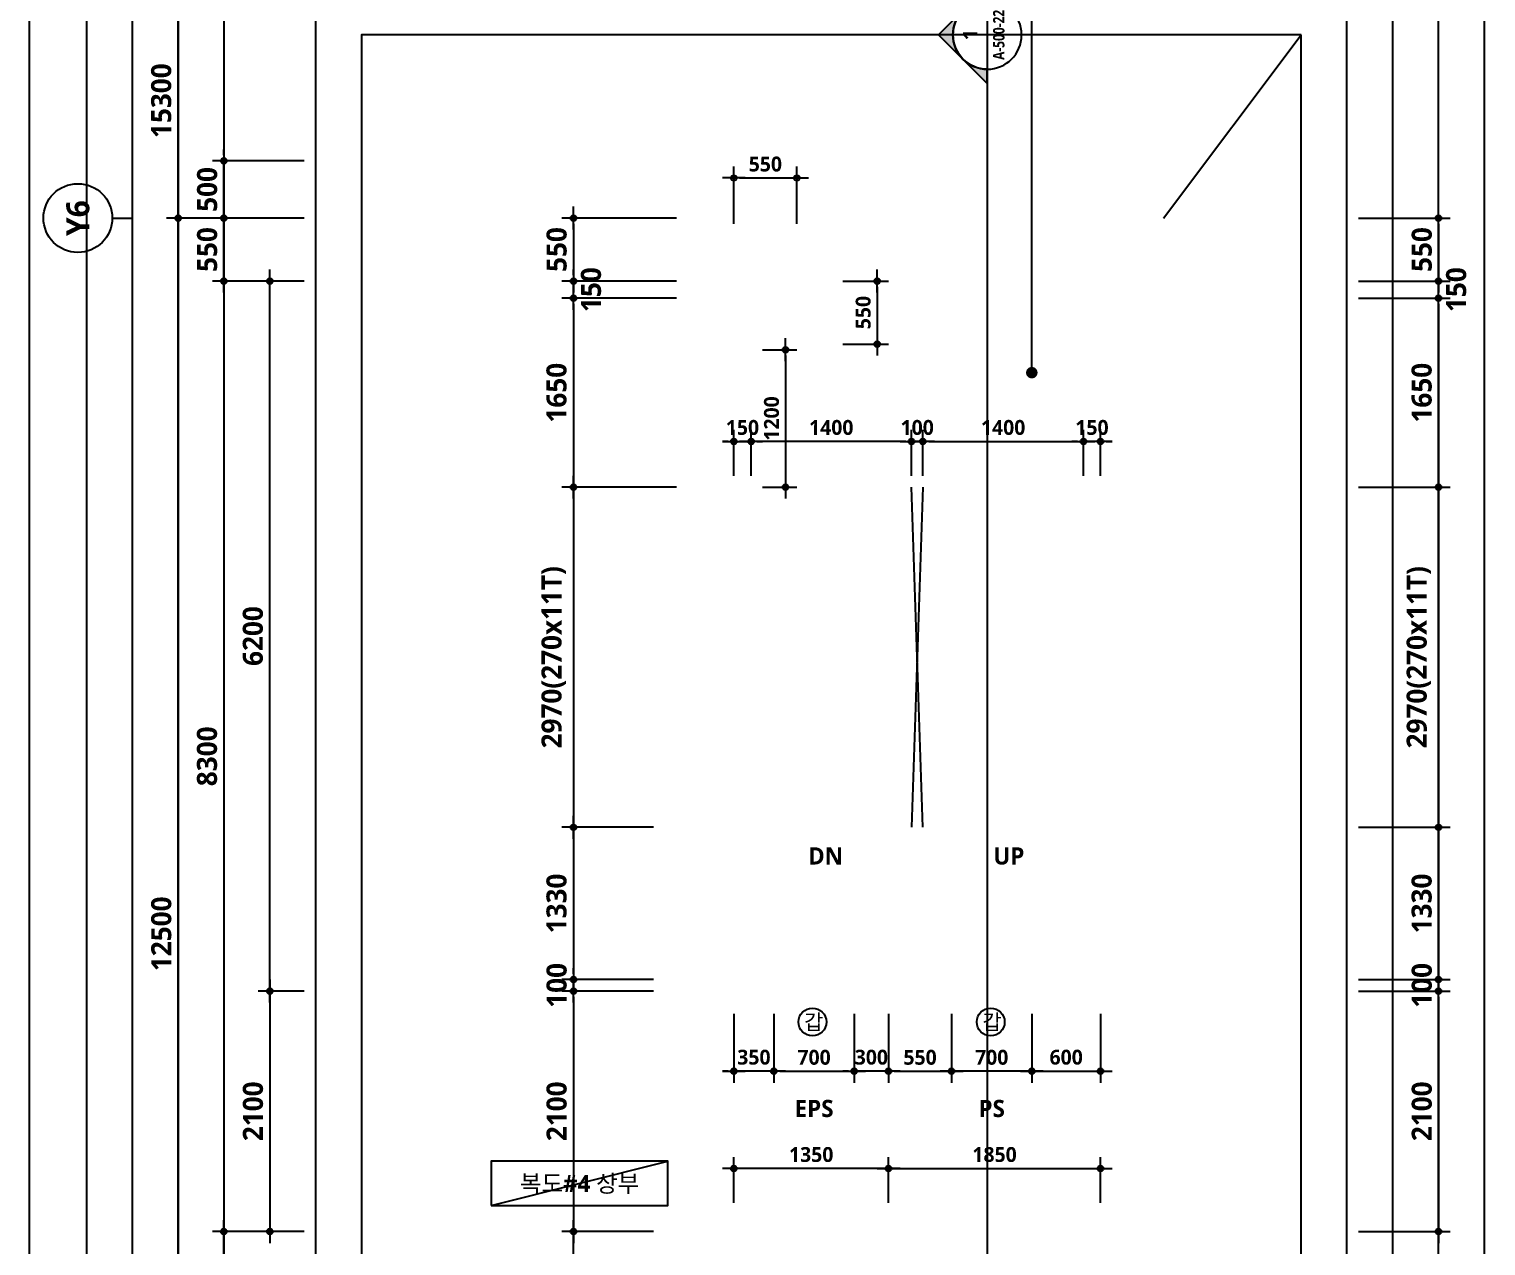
# Model space of a CAD drawing. Header units: millimetres. Extents: x -12482 to 126000, y 0 to 220200.
# Drawn here: x 43000 to 55713, y 71525 to 82150 of the extents above; entities that cross this region are included whole.
import ezdxf
from ezdxf.enums import TextEntityAlignment as Align

# ---------------------------------------------------------------- set-up
doc = ezdxf.new("R2010")
doc.units = ezdxf.units.MM
doc.header["$LTSCALE"] = 60
doc.linetypes.add('CEN', pattern=[62, 60, -1, 0, -1])
doc.layers.get('Defpoints').update_dxf_attribs({"color": 153})
for name, color, linetype in [('A-ANNO-DIM', 4, 'Continuous'), ('A-ANNO-GRA1', 7, 'Continuous'), ('A-ANNO-SYMB', 7, 'Continuous'), ('A-ANNO-TEXT1', 7, 'Continuous'), ('A-ANNO-TEXT2', 3, 'Continuous'), ('A-ANNO-TITL', 7, 'Continuous'), ('A-FLOR-OPEN-BELO', 6, 'CEN'), ('A-ST-AXIS-BUB', 7, 'Continuous'), ('A-ST-AXIS-DIM', 7, 'Continuous'), ('AA-MKXS', 3, 'Continuous'), ('AA-MKXX', 3, 'Continuous')]:
    doc.layers.add(name, color=color, linetype=linetype)
for name, color, linetype, plot in [('Defpoint', 161, 'Continuous', False), ('G(그리드1)', 185, 'Continuous', False), ('G(그리드2)', 235, 'Continuous', False)]:
    doc.layers.add(name, color=color, linetype=linetype, plot=plot)
doc.styles.add('2020음성 1차', font='NanumGothicBold.ttf')
doc.styles.add('SAMOO', font='romans.shx', dxfattribs={"bigfont": 'whgtxt.shx'})
doc.styles.add('SH_진천_나눔', font='')
doc.styles.get('SH_진천_나눔').set_extended_font_data('NanumGothic', bold=True)
doc.dimstyles.new('SHP 50', dxfattribs={"dimscale": 50, "dimtxt": 3.5, "dimasz": 1, "dimexe": 2, "dimexo": 2, "dimgap": 1, "dimtad": 1, "dimdec": 0, "dimzin": 0, "dimdsep": 46, "dimtxsty": 'SH_진천_나눔', "dimblk": 'DIMDOT', "dimcen": 0.09, "dimclrd": 256, "dimclre": 256, "dimclrt": 3, "dimadec": 0, "dimazin": 1, "dimtfac": 1, "dimtdec": 0, "dimtix": 1, "dimtmove": 2, "dimatfit": 0, "dimldrblk": 'DIMDOT', "dimfxl": 1, "dimtolj": 1, "dimtzin": 0, "dimlwd": -1, "dimlwe": -1, "dimarcsym": 0})
doc.dimstyles.new('SHP 50내부', dxfattribs={"dimscale": 50, "dimtxt": 2.6, "dimasz": 1, "dimexe": 2, "dimexo": 2, "dimgap": 1, "dimtad": 1, "dimdec": 0, "dimzin": 0, "dimdsep": 46, "dimtxsty": '2020음성 1차', "dimblk": 'DIMDOT', "dimcen": 0.09, "dimclrd": 256, "dimclre": 256, "dimclrt": 3, "dimadec": 0, "dimazin": 1, "dimtfac": 1, "dimtdec": 0, "dimtix": 1, "dimtmove": 2, "dimatfit": 0, "dimldrblk": 'DIMDOT', "dimfxl": 1, "dimtolj": 1, "dimtzin": 0, "dimlwd": -1, "dimlwe": -1, "dimarcsym": 0})

# ---------------------------------------------------------------- blocks, each defined once
blk = doc.blocks.new('DIMDOT')
at = {"color": 0}
blk.add_line((-2, 0), (2, 0), dxfattribs=at)
for radius in [0.5, 0.25]:
    blk.add_circle((0, 0), radius, dxfattribs=at)
blk = doc.blocks.new('*D17192')
at = {"layer": 'A-ST-AXIS-DIM'}
for p, q in [((45400, 80500), (44200, 80500)), ((44300, 68050), (44300, 80450)), ((45400, 68000), (44200, 68000))]:
    blk.add_line(p, q, dxfattribs=at)
at = {"layer": 'Defpoints', "color": 0}
for p in [(44300, 80500), (45500, 80500), (45500, 68000)]:
    blk.add_point(p, dxfattribs=at)
at = {"layer": 'A-ST-AXIS-DIM', "linetype": 'ByBlock', "xscale": 50, "yscale": 50, "zscale": 50}
for p, rotation in [((44300, 80500), 90), ((44300, 68000), 270)]:
    blk.add_blockref('DIMDOT', p, dxfattribs=dict(at, rotation=rotation))
at = {"layer": 'A-ST-AXIS-DIM', "color": 3, "insert": (44154, 74250), "char_height": 175, "attachment_point": 5, "rotation": 90, "style": 'SH_진천_나눔'}
blk.add_mtext('\\A1;12500', dxfattribs=at)
blk = doc.blocks.new('A-ST-AXIS-BUB-1')
at = {"layer": 'A-ST-AXIS-BUB'}
blk.add_line((0, 350), (0, 0), dxfattribs=at)
blk.add_circle((0, 950), 600, dxfattribs=at)
blk = doc.blocks.new('*D17193')
at = {"layer": 'A-ST-AXIS-DIM'}
for p, q in [((45400, 79950), (44600, 79950)), ((44700, 79900), (44700, 71700)), ((45400, 71650), (44600, 71650))]:
    blk.add_line(p, q, dxfattribs=at)
at = {"layer": 'Defpoints', "color": 0}
for p in [(45500, 79950), (44700, 71650), (45500, 71650)]:
    blk.add_point(p, dxfattribs=at)
at = {"layer": 'A-ST-AXIS-DIM', "linetype": 'ByBlock', "xscale": 50, "yscale": 50, "zscale": 50}
for p, rotation in [((44700, 79950), 90), ((44700, 71650), 270)]:
    blk.add_blockref('DIMDOT', p, dxfattribs=dict(at, rotation=rotation))
at = {"layer": 'A-ST-AXIS-DIM', "color": 3, "insert": (44553, 75800), "char_height": 175, "attachment_point": 5, "rotation": 90, "style": 'SH_진천_나눔'}
blk.add_mtext('\\A1;8300', dxfattribs=at)
blk = doc.blocks.new('*D17194')
at = {"layer": 'A-ST-AXIS-DIM'}
for p, q in [((45400, 80500), (44600, 80500)), ((44700, 80000), (44700, 80450)), ((45400, 79950), (44600, 79950))]:
    blk.add_line(p, q, dxfattribs=at)
at = {"layer": 'Defpoints', "color": 0}
for p in [(44700, 80500), (45500, 80500), (45500, 79950)]:
    blk.add_point(p, dxfattribs=at)
at = {"layer": 'A-ST-AXIS-DIM', "linetype": 'ByBlock', "xscale": 50, "yscale": 50, "zscale": 50}
for p, rotation in [((44700, 80500), 90), ((44700, 79950), 270)]:
    blk.add_blockref('DIMDOT', p, dxfattribs=dict(at, rotation=rotation))
at = {"layer": 'A-ST-AXIS-DIM', "color": 3, "insert": (44554, 80225), "char_height": 175, "attachment_point": 5, "rotation": 90, "style": 'SH_진천_나눔'}
blk.add_mtext('\\A1;550', dxfattribs=at)
blk = doc.blocks.new('*D17195')
at = {"layer": 'A-ST-AXIS-DIM'}
for p, q in [((45400, 71650), (44600, 71650)), ((44700, 68050), (44700, 71600)), ((45400, 68000), (44600, 68000))]:
    blk.add_line(p, q, dxfattribs=at)
at = {"layer": 'Defpoints', "color": 0}
for p in [(44700, 71650), (45500, 71650), (45500, 68000)]:
    blk.add_point(p, dxfattribs=at)
at = {"layer": 'A-ST-AXIS-DIM', "linetype": 'ByBlock', "xscale": 50, "yscale": 50, "zscale": 50}
for p, rotation in [((44700, 71650), 90), ((44700, 68000), 270)]:
    blk.add_blockref('DIMDOT', p, dxfattribs=dict(at, rotation=rotation))
at = {"layer": 'A-ST-AXIS-DIM', "color": 3, "insert": (44553, 69825), "char_height": 175, "attachment_point": 5, "rotation": 90, "style": 'SH_진천_나눔'}
blk.add_mtext('\\A1;3650', dxfattribs=at)
blk = doc.blocks.new('*D17196')
at = {"layer": 'A-ST-AXIS-DIM'}
for p, q in [((45400, 73750), (45000, 73750)), ((45100, 73700), (45100, 71700)), ((45400, 71650), (45000, 71650))]:
    blk.add_line(p, q, dxfattribs=at)
at = {"layer": 'Defpoints', "color": 0}
for p in [(45500, 73750), (45100, 71650), (45500, 71650)]:
    blk.add_point(p, dxfattribs=at)
at = {"layer": 'A-ST-AXIS-DIM', "linetype": 'ByBlock', "xscale": 50, "yscale": 50, "zscale": 50}
for p, rotation in [((45100, 73750), 90), ((45100, 71650), 270)]:
    blk.add_blockref('DIMDOT', p, dxfattribs=dict(at, rotation=rotation))
at = {"layer": 'A-ST-AXIS-DIM', "color": 3, "insert": (44954, 72700), "char_height": 175, "attachment_point": 5, "rotation": 90, "style": 'SH_진천_나눔'}
blk.add_mtext('\\A1;2100', dxfattribs=at)
blk = doc.blocks.new('*D17197')
at = {"layer": 'A-ST-AXIS-DIM'}
for p, q in [((45400, 79950), (45000, 79950)), ((45100, 73800), (45100, 79900)), ((45400, 73750), (45000, 73750))]:
    blk.add_line(p, q, dxfattribs=at)
at = {"layer": 'Defpoints', "color": 0}
for p in [(45100, 79950), (45500, 79950), (45500, 73750)]:
    blk.add_point(p, dxfattribs=at)
at = {"layer": 'A-ST-AXIS-DIM', "linetype": 'ByBlock', "xscale": 50, "yscale": 50, "zscale": 50}
for p, rotation in [((45100, 79950), 90), ((45100, 73750), 270)]:
    blk.add_blockref('DIMDOT', p, dxfattribs=dict(at, rotation=rotation))
at = {"layer": 'A-ST-AXIS-DIM', "color": 3, "insert": (44953, 76850), "char_height": 175, "attachment_point": 5, "rotation": 90, "style": 'SH_진천_나눔'}
blk.add_mtext('\\A1;6200', dxfattribs=at)
blk = doc.blocks.new('*D18088')
at = {"layer": 'A-ANNO-DIM'}
for p, q in [((49150, 71900), (49150, 72300)), ((50500, 71900), (50500, 72300)), ((50450, 72200), (49200, 72200))]:
    blk.add_line(p, q, dxfattribs=at)
at = {"layer": 'Defpoints', "color": 0}
for p in [(49150, 72200), (49150, 71800), (50500, 71800)]:
    blk.add_point(p, dxfattribs=at)
at = {"layer": 'A-ANNO-DIM', "linetype": 'ByBlock', "xscale": 50, "yscale": 50, "zscale": 50, "rotation": 180}
blk.add_blockref('DIMDOT', (49150, 72200), dxfattribs=at)
at = {"layer": 'A-ANNO-DIM', "linetype": 'ByBlock', "xscale": 50, "yscale": 50, "zscale": 50}
blk.add_blockref('DIMDOT', (50500, 72200), dxfattribs=at)
at = {"layer": 'A-ANNO-DIM', "color": 3, "insert": (49825, 72322), "char_height": 130, "attachment_point": 5, "style": '2020음성 1차'}
blk.add_mtext('\\A1;1350', dxfattribs=at)
blk = doc.blocks.new('*D18089')
at = {"layer": 'A-ANNO-DIM'}
for p, q in [((50500, 71900), (50500, 72300)), ((52350, 71900), (52350, 72300)), ((50550, 72200), (52300, 72200))]:
    blk.add_line(p, q, dxfattribs=at)
at = {"layer": 'Defpoints', "color": 0}
for p in [(52350, 72200), (50500, 71800), (52350, 71800)]:
    blk.add_point(p, dxfattribs=at)
at = {"layer": 'A-ANNO-DIM', "linetype": 'ByBlock', "xscale": 50, "yscale": 50, "zscale": 50, "rotation": 180}
blk.add_blockref('DIMDOT', (50500, 72200), dxfattribs=at)
at = {"layer": 'A-ANNO-DIM', "linetype": 'ByBlock', "xscale": 50, "yscale": 50, "zscale": 50}
blk.add_blockref('DIMDOT', (52350, 72200), dxfattribs=at)
at = {"layer": 'A-ANNO-DIM', "color": 3, "insert": (51425, 72322), "char_height": 130, "attachment_point": 5, "style": '2020음성 1차'}
blk.add_mtext('\\A1;1850', dxfattribs=at)
blk = doc.blocks.new('갑종 TEXT100')
at = {"layer": 'A-ANNO-SYMB'}
blk.add_circle((0, 0), 243, dxfattribs=at)
at = {"layer": 'A-ANNO-TITL', "style": '2020음성 1차'}
blk.add_text('갑 ', height=266.7, dxfattribs=at).set_placement((67, 0), align=Align.MIDDLE_CENTER)
blk = doc.blocks.new('*D18090')
at = {"layer": 'A-ANNO-DIM'}
for p, q in [((50500, 73550), (50500, 72950)), ((51050, 73550), (51050, 72950)), ((50550, 73050), (51000, 73050))]:
    blk.add_line(p, q, dxfattribs=at)
at = {"layer": 'Defpoints', "color": 0}
for p in [(50500, 73650), (51050, 73650), (51050, 73050)]:
    blk.add_point(p, dxfattribs=at)
at = {"layer": 'A-ANNO-DIM', "linetype": 'ByBlock', "xscale": 50, "yscale": 50, "zscale": 50, "rotation": 180}
blk.add_blockref('DIMDOT', (50500, 73050), dxfattribs=at)
at = {"layer": 'A-ANNO-DIM', "linetype": 'ByBlock', "xscale": 50, "yscale": 50, "zscale": 50}
blk.add_blockref('DIMDOT', (51050, 73050), dxfattribs=at)
at = {"layer": 'A-ANNO-DIM', "color": 3, "insert": (50775, 73171), "char_height": 130, "attachment_point": 5, "style": '2020음성 1차'}
blk.add_mtext('\\A1;550', dxfattribs=at)
blk = doc.blocks.new('*D18091')
at = {"layer": 'A-ANNO-DIM'}
for p, q in [((51050, 73550), (51050, 72950)), ((51750, 73550), (51750, 72950)), ((51700, 73050), (51100, 73050))]:
    blk.add_line(p, q, dxfattribs=at)
at = {"layer": 'Defpoints', "color": 0}
for p in [(51050, 73650), (51750, 73650), (51050, 73050)]:
    blk.add_point(p, dxfattribs=at)
at = {"layer": 'A-ANNO-DIM', "linetype": 'ByBlock', "xscale": 50, "yscale": 50, "zscale": 50, "rotation": 180}
blk.add_blockref('DIMDOT', (51050, 73050), dxfattribs=at)
at = {"layer": 'A-ANNO-DIM', "linetype": 'ByBlock', "xscale": 50, "yscale": 50, "zscale": 50}
blk.add_blockref('DIMDOT', (51750, 73050), dxfattribs=at)
at = {"layer": 'A-ANNO-DIM', "color": 3, "insert": (51400, 73171), "char_height": 130, "attachment_point": 5, "style": '2020음성 1차'}
blk.add_mtext('\\A1;700', dxfattribs=at)
blk = doc.blocks.new('*D18092')
at = {"layer": 'A-ANNO-DIM'}
for p, q in [((50200, 73550), (50200, 72950)), ((50500, 73550), (50500, 72950)), ((50150, 73050), (50100, 73050)), ((50500, 73050), (50200, 73050)), ((50550, 73050), (50600, 73050))]:
    blk.add_line(p, q, dxfattribs=at)
at = {"layer": 'Defpoints', "color": 0}
for p in [(50200, 73650), (50500, 73650), (50200, 73050)]:
    blk.add_point(p, dxfattribs=at)
at = {"layer": 'A-ANNO-DIM', "linetype": 'ByBlock', "xscale": 50, "yscale": 50, "zscale": 50}
blk.add_blockref('DIMDOT', (50200, 73050), dxfattribs=at)
at = {"layer": 'A-ANNO-DIM', "linetype": 'ByBlock', "xscale": 50, "yscale": 50, "zscale": 50, "rotation": 180}
blk.add_blockref('DIMDOT', (50500, 73050), dxfattribs=at)
at = {"layer": 'A-ANNO-DIM', "color": 3, "insert": (50350, 73172), "char_height": 130, "attachment_point": 5, "style": '2020음성 1차'}
blk.add_mtext('\\A1;300', dxfattribs=at)
blk = doc.blocks.new('*D18093')
at = {"layer": 'A-ANNO-DIM'}
for p, q in [((49500, 73550), (49500, 72950)), ((50200, 73550), (50200, 72950)), ((49550, 73050), (50150, 73050))]:
    blk.add_line(p, q, dxfattribs=at)
at = {"layer": 'Defpoints', "color": 0}
for p in [(49500, 73650), (50200, 73650), (50200, 73050)]:
    blk.add_point(p, dxfattribs=at)
at = {"layer": 'A-ANNO-DIM', "linetype": 'ByBlock', "xscale": 50, "yscale": 50, "zscale": 50, "rotation": 180}
blk.add_blockref('DIMDOT', (49500, 73050), dxfattribs=at)
at = {"layer": 'A-ANNO-DIM', "linetype": 'ByBlock', "xscale": 50, "yscale": 50, "zscale": 50}
blk.add_blockref('DIMDOT', (50200, 73050), dxfattribs=at)
at = {"layer": 'A-ANNO-DIM', "color": 3, "insert": (49850, 73171), "char_height": 130, "attachment_point": 5, "style": '2020음성 1차'}
blk.add_mtext('\\A1;700', dxfattribs=at)
blk = doc.blocks.new('*D18094')
at = {"layer": 'A-ANNO-DIM'}
for p, q in [((49150, 73550), (49150, 72950)), ((49500, 73550), (49500, 72950)), ((49100, 73050), (49050, 73050)), ((49500, 73050), (49150, 73050)), ((49550, 73050), (49600, 73050))]:
    blk.add_line(p, q, dxfattribs=at)
at = {"layer": 'Defpoints', "color": 0}
for p in [(49150, 73650), (49500, 73650), (49150, 73050)]:
    blk.add_point(p, dxfattribs=at)
at = {"layer": 'A-ANNO-DIM', "linetype": 'ByBlock', "xscale": 50, "yscale": 50, "zscale": 50}
blk.add_blockref('DIMDOT', (49150, 73050), dxfattribs=at)
at = {"layer": 'A-ANNO-DIM', "linetype": 'ByBlock', "xscale": 50, "yscale": 50, "zscale": 50, "rotation": 180}
blk.add_blockref('DIMDOT', (49500, 73050), dxfattribs=at)
at = {"layer": 'A-ANNO-DIM', "color": 3, "insert": (49325, 73172), "char_height": 130, "attachment_point": 5, "style": '2020음성 1차'}
blk.add_mtext('\\A1;350', dxfattribs=at)
blk = doc.blocks.new('*D18095')
at = {"layer": 'A-ANNO-DIM'}
for p, q in [((51750, 73550), (51750, 72950)), ((52350, 73550), (52350, 72950)), ((51800, 73050), (52300, 73050))]:
    blk.add_line(p, q, dxfattribs=at)
at = {"layer": 'Defpoints', "color": 0}
for p in [(51750, 73650), (52350, 73650), (52350, 73050)]:
    blk.add_point(p, dxfattribs=at)
at = {"layer": 'A-ANNO-DIM', "linetype": 'ByBlock', "xscale": 50, "yscale": 50, "zscale": 50, "rotation": 180}
blk.add_blockref('DIMDOT', (51750, 73050), dxfattribs=at)
at = {"layer": 'A-ANNO-DIM', "linetype": 'ByBlock', "xscale": 50, "yscale": 50, "zscale": 50}
blk.add_blockref('DIMDOT', (52350, 73050), dxfattribs=at)
at = {"layer": 'A-ANNO-DIM', "color": 3, "insert": (52050, 73172), "char_height": 130, "attachment_point": 5, "style": '2020음성 1차'}
blk.add_mtext('\\A1;600', dxfattribs=at)
blk = doc.blocks.new('*D18096')
at = {"layer": 'A-ANNO-DIM'}
for p, q in [((50700, 78250), (50700, 78650)), ((50800, 78250), (50800, 78650)), ((50650, 78550), (50600, 78550)), ((50700, 78550), (50800, 78550)), ((50850, 78550), (50900, 78550))]:
    blk.add_line(p, q, dxfattribs=at)
at = {"layer": 'Defpoints', "color": 0}
for p in [(50800, 78550), (50700, 78150), (50800, 78150)]:
    blk.add_point(p, dxfattribs=at)
at = {"layer": 'A-ANNO-DIM', "linetype": 'ByBlock', "xscale": 50, "yscale": 50, "zscale": 50}
blk.add_blockref('DIMDOT', (50700, 78550), dxfattribs=at)
at = {"layer": 'A-ANNO-DIM', "linetype": 'ByBlock', "xscale": 50, "yscale": 50, "zscale": 50, "rotation": 180}
blk.add_blockref('DIMDOT', (50800, 78550), dxfattribs=at)
at = {"layer": 'A-ANNO-DIM', "color": 3, "insert": (50750, 78671), "char_height": 130, "attachment_point": 5, "style": '2020음성 1차'}
blk.add_mtext('\\A1;100', dxfattribs=at)
blk = doc.blocks.new('*D18097')
at = {"layer": 'A-ANNO-DIM'}
for p, q in [((49300, 78250), (49300, 78650)), ((50700, 78250), (50700, 78650)), ((50650, 78550), (49350, 78550))]:
    blk.add_line(p, q, dxfattribs=at)
at = {"layer": 'Defpoints', "color": 0}
for p in [(49300, 78550), (49300, 78150), (50700, 78150)]:
    blk.add_point(p, dxfattribs=at)
at = {"layer": 'A-ANNO-DIM', "linetype": 'ByBlock', "xscale": 50, "yscale": 50, "zscale": 50, "rotation": 180}
blk.add_blockref('DIMDOT', (49300, 78550), dxfattribs=at)
at = {"layer": 'A-ANNO-DIM', "linetype": 'ByBlock', "xscale": 50, "yscale": 50, "zscale": 50}
blk.add_blockref('DIMDOT', (50700, 78550), dxfattribs=at)
at = {"layer": 'A-ANNO-DIM', "color": 3, "insert": (50000, 78671), "char_height": 130, "attachment_point": 5, "style": '2020음성 1차'}
blk.add_mtext('\\A1;1400', dxfattribs=at)
blk = doc.blocks.new('*D18098')
at = {"layer": 'A-ANNO-DIM'}
for p, q in [((49150, 78250), (49150, 78650)), ((49300, 78250), (49300, 78650)), ((49100, 78550), (49050, 78550)), ((49150, 78550), (49300, 78550)), ((49350, 78550), (49400, 78550))]:
    blk.add_line(p, q, dxfattribs=at)
at = {"layer": 'Defpoints', "color": 0}
for p in [(49300, 78550), (49150, 78150), (49300, 78150)]:
    blk.add_point(p, dxfattribs=at)
at = {"layer": 'A-ANNO-DIM', "linetype": 'ByBlock', "xscale": 50, "yscale": 50, "zscale": 50}
blk.add_blockref('DIMDOT', (49150, 78550), dxfattribs=at)
at = {"layer": 'A-ANNO-DIM', "linetype": 'ByBlock', "xscale": 50, "yscale": 50, "zscale": 50, "rotation": 180}
blk.add_blockref('DIMDOT', (49300, 78550), dxfattribs=at)
at = {"layer": 'A-ANNO-DIM', "color": 3, "insert": (49225, 78671), "char_height": 130, "attachment_point": 5, "style": '2020음성 1차'}
blk.add_mtext('\\A1;150', dxfattribs=at)
blk = doc.blocks.new('*D18099')
at = {"layer": 'A-ANNO-DIM'}
for p, q in [((50800, 78250), (50800, 78650)), ((52200, 78250), (52200, 78650)), ((50850, 78550), (52150, 78550))]:
    blk.add_line(p, q, dxfattribs=at)
at = {"layer": 'Defpoints', "color": 0}
for p in [(52200, 78550), (50800, 78150), (52200, 78150)]:
    blk.add_point(p, dxfattribs=at)
at = {"layer": 'A-ANNO-DIM', "linetype": 'ByBlock', "xscale": 50, "yscale": 50, "zscale": 50, "rotation": 180}
blk.add_blockref('DIMDOT', (50800, 78550), dxfattribs=at)
at = {"layer": 'A-ANNO-DIM', "linetype": 'ByBlock', "xscale": 50, "yscale": 50, "zscale": 50}
blk.add_blockref('DIMDOT', (52200, 78550), dxfattribs=at)
at = {"layer": 'A-ANNO-DIM', "color": 3, "insert": (51500, 78671), "char_height": 130, "attachment_point": 5, "style": '2020음성 1차'}
blk.add_mtext('\\A1;1400', dxfattribs=at)
blk = doc.blocks.new('*D18100')
at = {"layer": 'A-ANNO-DIM'}
for p, q in [((52200, 78250), (52200, 78650)), ((52350, 78250), (52350, 78650)), ((52150, 78550), (52100, 78550)), ((52350, 78550), (52200, 78550)), ((52400, 78550), (52450, 78550))]:
    blk.add_line(p, q, dxfattribs=at)
at = {"layer": 'Defpoints', "color": 0}
for p in [(52200, 78550), (52200, 78150), (52350, 78150)]:
    blk.add_point(p, dxfattribs=at)
at = {"layer": 'A-ANNO-DIM', "linetype": 'ByBlock', "xscale": 50, "yscale": 50, "zscale": 50}
blk.add_blockref('DIMDOT', (52200, 78550), dxfattribs=at)
at = {"layer": 'A-ANNO-DIM', "linetype": 'ByBlock', "xscale": 50, "yscale": 50, "zscale": 50, "rotation": 180}
blk.add_blockref('DIMDOT', (52350, 78550), dxfattribs=at)
at = {"layer": 'A-ANNO-DIM', "color": 3, "insert": (52275, 78671), "char_height": 130, "attachment_point": 5, "style": '2020음성 1차'}
blk.add_mtext('\\A1;150', dxfattribs=at)
blk = doc.blocks.new('*D18101')
at = {"layer": 'A-ANNO-DIM'}
for p, q in [((50100, 79950), (50500, 79950)), ((50400, 79900), (50400, 79450)), ((50100, 79400), (50500, 79400))]:
    blk.add_line(p, q, dxfattribs=at)
at = {"layer": 'Defpoints', "color": 0}
for p in [(50000, 79950), (50000, 79400), (50400, 79400)]:
    blk.add_point(p, dxfattribs=at)
at = {"layer": 'A-ANNO-DIM', "linetype": 'ByBlock', "xscale": 50, "yscale": 50, "zscale": 50}
for p, rotation in [((50400, 79950), 90), ((50400, 79400), 270)]:
    blk.add_blockref('DIMDOT', p, dxfattribs=dict(at, rotation=rotation))
at = {"layer": 'A-ANNO-DIM', "color": 3, "insert": (50279, 79675), "char_height": 130, "attachment_point": 5, "rotation": 90, "style": '2020음성 1차'}
blk.add_mtext('\\A1;550', dxfattribs=at)
blk = doc.blocks.new('*D18102')
at = {"layer": 'A-ANNO-DIM'}
for p, q in [((49150, 80450), (49150, 80950)), ((49700, 80450), (49700, 80950)), ((49200, 80850), (49650, 80850))]:
    blk.add_line(p, q, dxfattribs=at)
at = {"layer": 'Defpoints', "color": 0}
for p in [(49700, 80850), (49150, 80350), (49700, 80350)]:
    blk.add_point(p, dxfattribs=at)
at = {"layer": 'A-ANNO-DIM', "linetype": 'ByBlock', "xscale": 50, "yscale": 50, "zscale": 50, "rotation": 180}
blk.add_blockref('DIMDOT', (49150, 80850), dxfattribs=at)
at = {"layer": 'A-ANNO-DIM', "linetype": 'ByBlock', "xscale": 50, "yscale": 50, "zscale": 50}
blk.add_blockref('DIMDOT', (49700, 80850), dxfattribs=at)
at = {"layer": 'A-ANNO-DIM', "color": 3, "insert": (49425, 80971), "char_height": 130, "attachment_point": 5, "style": '2020음성 1차'}
blk.add_mtext('\\A1;550', dxfattribs=at)
blk = doc.blocks.new('*D18103')
at = {"layer": 'A-ST-AXIS-DIM'}
for p, q in [((54600, 75180), (55400, 75180)), ((55300, 75130), (55300, 73900)), ((54600, 73850), (55400, 73850))]:
    blk.add_line(p, q, dxfattribs=at)
at = {"layer": 'Defpoints', "color": 0}
for p in [(54500, 75180), (54500, 73850), (55300, 73850)]:
    blk.add_point(p, dxfattribs=at)
at = {"layer": 'A-ST-AXIS-DIM', "linetype": 'ByBlock', "xscale": 50, "yscale": 50, "zscale": 50}
for p, rotation in [((55300, 75180), 90), ((55300, 73850), 270)]:
    blk.add_blockref('DIMDOT', p, dxfattribs=dict(at, rotation=rotation))
at = {"layer": 'A-ST-AXIS-DIM', "color": 3, "insert": (55153, 74515), "char_height": 175, "attachment_point": 5, "rotation": 90, "style": 'SH_진천_나눔'}
blk.add_mtext('\\A1;1330', dxfattribs=at)
blk = doc.blocks.new('*D18104')
at = {"layer": 'A-ST-AXIS-DIM'}
for p, q in [((55300, 73900), (55300, 73950)), ((54600, 73850), (55400, 73850)), ((54600, 73750), (55400, 73750)), ((55300, 73750), (55300, 73850)), ((55300, 73700), (55300, 73650))]:
    blk.add_line(p, q, dxfattribs=at)
at = {"layer": 'Defpoints', "color": 0}
for p in [(54500, 73850), (54500, 73750), (55300, 73850)]:
    blk.add_point(p, dxfattribs=at)
at = {"layer": 'A-ST-AXIS-DIM', "linetype": 'ByBlock', "xscale": 50, "yscale": 50, "zscale": 50}
for p, rotation in [((55300, 73850), 270), ((55300, 73750), 90)]:
    blk.add_blockref('DIMDOT', p, dxfattribs=dict(at, rotation=rotation))
at = {"layer": 'A-ST-AXIS-DIM', "color": 3, "insert": (55154, 73800), "char_height": 175, "attachment_point": 5, "rotation": 90, "style": 'SH_진천_나눔'}
blk.add_mtext('\\A1;100', dxfattribs=at)
blk = doc.blocks.new('*D18105')
at = {"layer": 'A-ST-AXIS-DIM'}
for p, q in [((54600, 73750), (55400, 73750)), ((55300, 73700), (55300, 71700)), ((54600, 71650), (55400, 71650))]:
    blk.add_line(p, q, dxfattribs=at)
at = {"layer": 'Defpoints', "color": 0}
for p in [(54500, 73750), (54500, 71650), (55300, 71650)]:
    blk.add_point(p, dxfattribs=at)
at = {"layer": 'A-ST-AXIS-DIM', "linetype": 'ByBlock', "xscale": 50, "yscale": 50, "zscale": 50}
for p, rotation in [((55300, 73750), 90), ((55300, 71650), 270)]:
    blk.add_blockref('DIMDOT', p, dxfattribs=dict(at, rotation=rotation))
at = {"layer": 'A-ST-AXIS-DIM', "color": 3, "insert": (55154, 72700), "char_height": 175, "attachment_point": 5, "rotation": 90, "style": 'SH_진천_나눔'}
blk.add_mtext('\\A1;2100', dxfattribs=at)
blk = doc.blocks.new('*D18106')
at = {"layer": 'A-ST-AXIS-DIM'}
for p, q in [((54600, 71650), (55400, 71650)), ((55300, 68550), (55300, 71600)), ((54600, 68500), (55400, 68500))]:
    blk.add_line(p, q, dxfattribs=at)
at = {"layer": 'Defpoints', "color": 0}
for p in [(54500, 71650), (55300, 71650), (54500, 68500)]:
    blk.add_point(p, dxfattribs=at)
at = {"layer": 'A-ST-AXIS-DIM', "linetype": 'ByBlock', "xscale": 50, "yscale": 50, "zscale": 50}
for p, rotation in [((55300, 71650), 90), ((55300, 68500), 270)]:
    blk.add_blockref('DIMDOT', p, dxfattribs=dict(at, rotation=rotation))
at = {"layer": 'A-ST-AXIS-DIM', "color": 3, "insert": (55153, 70075), "char_height": 175, "attachment_point": 5, "rotation": 90, "style": 'SH_진천_나눔'}
blk.add_mtext('\\A1;3150', dxfattribs=at)
blk = doc.blocks.new('*D18108')
at = {"layer": 'A-ST-AXIS-DIM'}
for p, q in [((54600, 78150), (55400, 78150)), ((55300, 78100), (55300, 75230)), ((54600, 75180), (55400, 75180))]:
    blk.add_line(p, q, dxfattribs=at)
at = {"layer": 'Defpoints', "color": 0}
for p in [(54500, 78150), (54500, 75180), (55300, 75180)]:
    blk.add_point(p, dxfattribs=at)
at = {"layer": 'A-ST-AXIS-DIM', "linetype": 'ByBlock', "xscale": 50, "yscale": 50, "zscale": 50}
for p, rotation in [((55300, 78150), 90), ((55300, 75180), 270)]:
    blk.add_blockref('DIMDOT', p, dxfattribs=dict(at, rotation=rotation))
at = {"layer": 'A-ST-AXIS-DIM', "color": 3, "insert": (55128, 76665), "char_height": 175, "attachment_point": 5, "rotation": 90, "style": 'SH_진천_나눔'}
blk.add_mtext('\\A1;\\A1;2970(270x11T)', dxfattribs=at)
blk = doc.blocks.new('*D18109')
at = {"layer": 'A-ST-AXIS-DIM'}
for p, q in [((48450, 75180), (47650, 75180)), ((47750, 75130), (47750, 73900)), ((48450, 73850), (47650, 73850))]:
    blk.add_line(p, q, dxfattribs=at)
at = {"layer": 'Defpoints', "color": 0}
for p in [(48550, 75180), (47750, 73850), (48550, 73850)]:
    blk.add_point(p, dxfattribs=at)
at = {"layer": 'A-ST-AXIS-DIM', "linetype": 'ByBlock', "xscale": 50, "yscale": 50, "zscale": 50}
for p, rotation in [((47750, 75180), 90), ((47750, 73850), 270)]:
    blk.add_blockref('DIMDOT', p, dxfattribs=dict(at, rotation=rotation))
at = {"layer": 'A-ST-AXIS-DIM', "color": 3, "insert": (47603, 74515), "char_height": 175, "attachment_point": 5, "rotation": 90, "style": 'SH_진천_나눔'}
blk.add_mtext('\\A1;1330', dxfattribs=at)
blk = doc.blocks.new('*D18110')
at = {"layer": 'A-ST-AXIS-DIM'}
for p, q in [((47750, 73900), (47750, 73950)), ((48450, 73850), (47650, 73850)), ((48450, 73750), (47650, 73750)), ((47750, 73750), (47750, 73850)), ((47750, 73700), (47750, 73650))]:
    blk.add_line(p, q, dxfattribs=at)
at = {"layer": 'Defpoints', "color": 0}
for p in [(47750, 73850), (48550, 73850), (48550, 73750)]:
    blk.add_point(p, dxfattribs=at)
at = {"layer": 'A-ST-AXIS-DIM', "linetype": 'ByBlock', "xscale": 50, "yscale": 50, "zscale": 50}
for p, rotation in [((47750, 73850), 270), ((47750, 73750), 90)]:
    blk.add_blockref('DIMDOT', p, dxfattribs=dict(at, rotation=rotation))
at = {"layer": 'A-ST-AXIS-DIM', "color": 3, "insert": (47604, 73800), "char_height": 175, "attachment_point": 5, "rotation": 90, "style": 'SH_진천_나눔'}
blk.add_mtext('\\A1;100', dxfattribs=at)
blk = doc.blocks.new('*D18111')
at = {"layer": 'A-ST-AXIS-DIM'}
for p, q in [((48450, 73750), (47650, 73750)), ((47750, 73700), (47750, 71700)), ((48450, 71650), (47650, 71650))]:
    blk.add_line(p, q, dxfattribs=at)
at = {"layer": 'Defpoints', "color": 0}
for p in [(48550, 73750), (47750, 71650), (48550, 71650)]:
    blk.add_point(p, dxfattribs=at)
at = {"layer": 'A-ST-AXIS-DIM', "linetype": 'ByBlock', "xscale": 50, "yscale": 50, "zscale": 50}
for p, rotation in [((47750, 73750), 90), ((47750, 71650), 270)]:
    blk.add_blockref('DIMDOT', p, dxfattribs=dict(at, rotation=rotation))
at = {"layer": 'A-ST-AXIS-DIM', "color": 3, "insert": (47604, 72700), "char_height": 175, "attachment_point": 5, "rotation": 90, "style": 'SH_진천_나눔'}
blk.add_mtext('\\A1;2100', dxfattribs=at)
blk = doc.blocks.new('*D18112')
at = {"layer": 'A-ST-AXIS-DIM'}
for p, q in [((48450, 71650), (47650, 71650)), ((47750, 68050), (47750, 71600)), ((48450, 68000), (47650, 68000))]:
    blk.add_line(p, q, dxfattribs=at)
at = {"layer": 'Defpoints', "color": 0}
for p in [(47750, 71650), (48550, 71650), (48550, 68000)]:
    blk.add_point(p, dxfattribs=at)
at = {"layer": 'A-ST-AXIS-DIM', "linetype": 'ByBlock', "xscale": 50, "yscale": 50, "zscale": 50}
for p, rotation in [((47750, 71650), 90), ((47750, 68000), 270)]:
    blk.add_blockref('DIMDOT', p, dxfattribs=dict(at, rotation=rotation))
at = {"layer": 'A-ST-AXIS-DIM', "color": 3, "insert": (47603, 69825), "char_height": 175, "attachment_point": 5, "rotation": 90, "style": 'SH_진천_나눔'}
blk.add_mtext('\\A1;3650', dxfattribs=at)
blk = doc.blocks.new('*D18113')
at = {"layer": 'A-ST-AXIS-DIM'}
for p, q in [((47950, 78150), (47650, 78150)), ((47750, 78100), (47750, 75230)), ((48450, 75180), (47650, 75180))]:
    blk.add_line(p, q, dxfattribs=at)
at = {"layer": 'Defpoints', "color": 0}
for p in [(48050, 78150), (47750, 75180), (48550, 75180)]:
    blk.add_point(p, dxfattribs=at)
at = {"layer": 'A-ST-AXIS-DIM', "linetype": 'ByBlock', "xscale": 50, "yscale": 50, "zscale": 50}
for p, rotation in [((47750, 78150), 90), ((47750, 75180), 270)]:
    blk.add_blockref('DIMDOT', p, dxfattribs=dict(at, rotation=rotation))
at = {"layer": 'A-ST-AXIS-DIM', "color": 3, "insert": (47578, 76665), "char_height": 175, "attachment_point": 5, "rotation": 90, "style": 'SH_진천_나눔'}
blk.add_mtext('\\A1;\\A1;2970(270x11T)', dxfattribs=at)
blk = doc.blocks.new('*D18114')
at = {"layer": 'A-ST-AXIS-DIM'}
for p, q in [((45400, 81000), (44600, 81000)), ((44700, 81050), (44700, 81100)), ((44700, 80500), (44700, 81000)), ((45400, 80500), (44600, 80500)), ((44700, 80450), (44700, 80400))]:
    blk.add_line(p, q, dxfattribs=at)
at = {"layer": 'Defpoints', "color": 0}
for p in [(44700, 81000), (45500, 81000), (45500, 80500)]:
    blk.add_point(p, dxfattribs=at)
at = {"layer": 'A-ST-AXIS-DIM', "linetype": 'ByBlock', "xscale": 50, "yscale": 50, "zscale": 50}
for p, rotation in [((44700, 81000), 270), ((44700, 80500), 90)]:
    blk.add_blockref('DIMDOT', p, dxfattribs=dict(at, rotation=rotation))
at = {"layer": 'A-ST-AXIS-DIM', "color": 3, "insert": (44554, 80750), "char_height": 175, "attachment_point": 5, "rotation": 90, "style": 'SH_진천_나눔'}
blk.add_mtext('\\A1;500', dxfattribs=at)
blk = doc.blocks.new('*D18167')
at = {"layer": 'A-ANNO-DIM'}
for p, q in [((49400, 79350), (49700, 79350)), ((49600, 79300), (49600, 78200)), ((49400, 78150), (49700, 78150))]:
    blk.add_line(p, q, dxfattribs=at)
at = {"layer": 'Defpoints', "color": 0}
for p in [(49300, 79350), (49300, 78150), (49600, 78150)]:
    blk.add_point(p, dxfattribs=at)
at = {"layer": 'A-ANNO-DIM', "linetype": 'ByBlock', "xscale": 50, "yscale": 50, "zscale": 50}
for p, rotation in [((49600, 79350), 90), ((49600, 78150), 270)]:
    blk.add_blockref('DIMDOT', p, dxfattribs=dict(at, rotation=rotation))
at = {"layer": 'A-ANNO-DIM', "color": 3, "insert": (49479, 78750), "char_height": 130, "attachment_point": 5, "rotation": 90, "style": '2020음성 1차'}
blk.add_mtext('\\A1;1200', dxfattribs=at)
blk = doc.blocks.new('*D18374')
at = {"layer": 'A-ST-AXIS-DIM'}
for p, q in [((55300, 80000), (55300, 80050)), ((54600, 79950), (55400, 79950)), ((55300, 79800), (55300, 79950)), ((54600, 79800), (55400, 79800)), ((55300, 79750), (55300, 79700))]:
    blk.add_line(p, q, dxfattribs=at)
at = {"layer": 'Defpoints', "color": 0}
for p in [(54500, 79950), (55300, 79950), (54500, 79800)]:
    blk.add_point(p, dxfattribs=at)
at = {"layer": 'A-ST-AXIS-DIM', "linetype": 'ByBlock', "xscale": 50, "yscale": 50, "zscale": 50}
for p, rotation in [((55300, 79950), 270), ((55300, 79800), 90)]:
    blk.add_blockref('DIMDOT', p, dxfattribs=dict(at, rotation=rotation))
at = {"layer": 'A-ST-AXIS-DIM', "color": 3, "insert": (55454, 79875), "char_height": 175, "attachment_point": 5, "rotation": 90, "style": 'SH_진천_나눔'}
blk.add_mtext('\\A1;150', dxfattribs=at)
blk = doc.blocks.new('*D18375')
at = {"layer": 'A-ST-AXIS-DIM'}
for p, q in [((47750, 80000), (47750, 80050)), ((48650, 79950), (47650, 79950)), ((47750, 79800), (47750, 79950)), ((48650, 79800), (47650, 79800)), ((47750, 79750), (47750, 79700))]:
    blk.add_line(p, q, dxfattribs=at)
at = {"layer": 'Defpoints', "color": 0}
for p in [(47750, 79950), (48750, 79950), (48750, 79800)]:
    blk.add_point(p, dxfattribs=at)
at = {"layer": 'A-ST-AXIS-DIM', "linetype": 'ByBlock', "xscale": 50, "yscale": 50, "zscale": 50}
for p, rotation in [((47750, 79950), 270), ((47750, 79800), 90)]:
    blk.add_blockref('DIMDOT', p, dxfattribs=dict(at, rotation=rotation))
at = {"layer": 'A-ST-AXIS-DIM', "color": 3, "insert": (47904, 79875), "char_height": 175, "attachment_point": 5, "rotation": 90, "style": 'SH_진천_나눔'}
blk.add_mtext('\\A1;150', dxfattribs=at)
blk = doc.blocks.new('*D18376')
at = {"layer": 'A-ST-AXIS-DIM'}
for p, q in [((48650, 80500), (47650, 80500)), ((47750, 80450), (47750, 80000)), ((48650, 79950), (47650, 79950))]:
    blk.add_line(p, q, dxfattribs=at)
at = {"layer": 'Defpoints', "color": 0}
for p in [(48750, 80500), (47750, 79950), (48750, 79950)]:
    blk.add_point(p, dxfattribs=at)
at = {"layer": 'A-ST-AXIS-DIM', "linetype": 'ByBlock', "xscale": 50, "yscale": 50, "zscale": 50}
for p, rotation in [((47750, 80500), 90), ((47750, 79950), 270)]:
    blk.add_blockref('DIMDOT', p, dxfattribs=dict(at, rotation=rotation))
at = {"layer": 'A-ST-AXIS-DIM', "color": 3, "insert": (47604, 80225), "char_height": 175, "attachment_point": 5, "rotation": 90, "style": 'SH_진천_나눔'}
blk.add_mtext('\\A1;550', dxfattribs=at)
blk = doc.blocks.new('*D18377')
at = {"layer": 'A-ST-AXIS-DIM'}
for p, q in [((54600, 79800), (55400, 79800)), ((55300, 79750), (55300, 78200)), ((54600, 78150), (55400, 78150))]:
    blk.add_line(p, q, dxfattribs=at)
at = {"layer": 'Defpoints', "color": 0}
for p in [(54500, 79800), (54500, 78150), (55300, 78150)]:
    blk.add_point(p, dxfattribs=at)
at = {"layer": 'A-ST-AXIS-DIM', "linetype": 'ByBlock', "xscale": 50, "yscale": 50, "zscale": 50}
for p, rotation in [((55300, 79800), 90), ((55300, 78150), 270)]:
    blk.add_blockref('DIMDOT', p, dxfattribs=dict(at, rotation=rotation))
at = {"layer": 'A-ST-AXIS-DIM', "color": 3, "insert": (55153, 78975), "char_height": 175, "attachment_point": 5, "rotation": 90, "style": 'SH_진천_나눔'}
blk.add_mtext('\\A1;1650', dxfattribs=at)
blk = doc.blocks.new('*D18378')
at = {"layer": 'A-ST-AXIS-DIM'}
for p, q in [((48650, 79800), (47650, 79800)), ((47750, 79750), (47750, 78200)), ((48650, 78150), (47650, 78150))]:
    blk.add_line(p, q, dxfattribs=at)
at = {"layer": 'Defpoints', "color": 0}
for p in [(48750, 79800), (47750, 78150), (48750, 78150)]:
    blk.add_point(p, dxfattribs=at)
at = {"layer": 'A-ST-AXIS-DIM', "linetype": 'ByBlock', "xscale": 50, "yscale": 50, "zscale": 50}
for p, rotation in [((47750, 79800), 90), ((47750, 78150), 270)]:
    blk.add_blockref('DIMDOT', p, dxfattribs=dict(at, rotation=rotation))
at = {"layer": 'A-ST-AXIS-DIM', "color": 3, "insert": (47603, 78975), "char_height": 175, "attachment_point": 5, "rotation": 90, "style": 'SH_진천_나눔'}
blk.add_mtext('\\A1;1650', dxfattribs=at)
blk = doc.blocks.new('*D18379')
at = {"layer": 'A-ST-AXIS-DIM'}
for p, q in [((54600, 80500), (55400, 80500)), ((55300, 80450), (55300, 80000)), ((54600, 79950), (55400, 79950))]:
    blk.add_line(p, q, dxfattribs=at)
at = {"layer": 'Defpoints', "color": 0}
for p in [(54500, 80500), (54500, 79950), (55300, 79950)]:
    blk.add_point(p, dxfattribs=at)
at = {"layer": 'A-ST-AXIS-DIM', "linetype": 'ByBlock', "xscale": 50, "yscale": 50, "zscale": 50}
for p, rotation in [((55300, 80500), 90), ((55300, 79950), 270)]:
    blk.add_blockref('DIMDOT', p, dxfattribs=dict(at, rotation=rotation))
at = {"layer": 'A-ST-AXIS-DIM', "color": 3, "insert": (55154, 80225), "char_height": 175, "attachment_point": 5, "rotation": 90, "style": 'SH_진천_나눔'}
blk.add_mtext('\\A1;550', dxfattribs=at)
blk = doc.blocks.new('*U15082')
at = {"layer": 'AA-MKXX'}
blk.add_hatch(color=256, dxfattribs=at).paths.add_polyline_path([(48000, 600), (47790, 0), (48000, 0)])
at = {"layer": 'AA-MKXX', "linetype": 'CEN', "ltscale": 300}
blk.add_line((900, 0), (48000, 0), dxfattribs=at)
at = {"layer": 'AA-MKXX'}
blk.add_lwpolyline([(48000, 0), (48000, 600), (47790, 0)], close=True, dxfattribs=at)
blk = doc.blocks.new('*U15083')
at = {"layer": 'AA-MKXS'}
blk.add_hatch(color=3, dxfattribs=at).paths.add_polyline_path([(0, 8.49), (-4.24, 4.24, -0.414214), (4.24, 4.24)])
h = blk.add_hatch(color=3, dxfattribs=at)
h.paths.add_polyline_path([(-8.49, 0), (-6, 0, -0.198912), (-4.24, 4.24)])
h.paths.add_polyline_path([(6, 0), (8.49, 0), (4.24, 4.24, -0.198912)])
at = {"layer": 'AA-MKXS', "color": 3, "linetype": 'Continuous', "ltscale": 5}
blk.add_line((-6, 0), (6, 0), dxfattribs=at)
at = {"layer": 'AA-MKXS', "color": 3}
for points in [[(4.24, 4.24, 0.414214), (-4.24, 4.24), (0, 8.49)], [(-4.24, 4.24, 0.198912), (-6, 0), (-8.49, 0)], [(8.49, 0), (6, 0, 0.198912), (4.24, 4.24)]]:
    blk.add_lwpolyline(points, format="xyb", close=True, dxfattribs=at)
at = {"layer": 'AA-MKXS', "color": 3, "linetype": 'Continuous', "ltscale": 5}
blk.add_circle((0, 0), 6, dxfattribs=at)
at = {"layer": 'AA-MKXS', "style": 'SAMOO', "width": 0.85}
blk.add_attdef('ViewNUM', text='', height=2.5, dxfattribs=at).set_placement((0, 1), align=Align.BOTTOM_CENTER)
blk.add_attdef('SheetNUM', text='', height=2.5, dxfattribs=at).set_placement((0, -1), align=Align.TOP_CENTER)

msp = doc.modelspace()

# ---------------------------------------------------------------- linework, layer by layer
msp.add_lwpolyline([(51750, 79150), (51750, 82700)])
at = {"const_width": 50}
msp.add_lwpolyline([(51750, 79175, -1), (51750, 79125, -1)], format="xyb", close=True, dxfattribs=at)
at = {"layer": 'A-ANNO-GRA1'}
msp.add_lwpolyline([(47032.1, 71878.2), (48575, 71878.2), (48575, 72263.9), (47032.1, 72263.9)], close=True, dxfattribs=at)
at = {"layer": 'A-FLOR-OPEN-BELO'}
for p, q in [((50800, 78150), (50700, 75180)), ((50800, 75180), (50700, 78150))]:
    msp.add_line(p, q, dxfattribs=at)
at = {"layer": 'A-ST-AXIS-DIM'}
for p, q in [((44300, 80550), (44300, 82500)), ((45200, 80500), (44200, 80500))]:
    msp.add_line(p, q, dxfattribs=at)
at = {"layer": 'Defpoint'}
msp.add_line((52900, 80500), (54100, 82100), dxfattribs=at)
msp.add_lwpolyline([(43000, 60400), (78500, 60400), (78500, 88100), (43000, 88100)], close=True, dxfattribs=at)
at = {"layer": 'G(그리드1)'}
msp.add_line((47032.1, 71878.2), (48575, 72263.9), dxfattribs=at)
for points in [[(56100, 84900), (43500, 84900), (43500, 63600), (56100, 63600)], [(55700, 84500), (43900, 84500), (43900, 64800), (55700, 64800)], [(55300, 84100), (44300, 84100), (44300, 65200), (55300, 65200)], [(54900, 83700), (44700, 83700), (44700, 65600), (54900, 65600)], [(54500, 82500), (45500, 82500), (45500, 66400), (54500, 66400)]]:
    msp.add_lwpolyline(points, close=True, dxfattribs=at)
at = {"layer": 'G(그리드2)'}
msp.add_lwpolyline([(54100, 82100), (45900, 82100), (45900, 66800), (54100, 66800)], close=True, dxfattribs=at)

# ---------------------------------------------------------------- block references
ref = msp.add_blockref('*U15083', (51361.5, 82100), dxfattribs=dict(xscale=-50, yscale=50, zscale=50, rotation=89.99999999999962))
ref.add_attrib('SheetNUM', 'A-500-22', dxfattribs={"layer": 'AA-MKXS', "height": 100, "rotation": 90, "style": '2020음성 1차', "width": 0.8}).set_placement((51411.5, 82100), align=Align.TOP_CENTER)
ref.add_attrib('ViewNUM', '1', dxfattribs={"layer": 'AA-MKXS', "height": 125, "rotation": 90, "style": '2020음성 1차'}).set_placement((51311.5, 82100), align=Align.BOTTOM_CENTER)
at = {"xscale": -0.3333333333333333, "yscale": 0.3333333333333333, "zscale": 0.3333333333333333, "rotation": 89.99999999999964}
msp.add_blockref('*U15082', (51361.5, 82400), dxfattribs=at)
at = {"xscale": 0.5, "yscale": 0.5, "zscale": 0.5}
for p in [(49835.9, 73480, 103000), (51391.7, 73480, 103000)]:
    msp.add_blockref('갑종 TEXT100', p, dxfattribs=at)
at = {"layer": 'A-ST-AXIS-BUB', "xscale": 0.5, "yscale": 0.5, "zscale": 0.5, "rotation": 90}
msp.add_blockref('A-ST-AXIS-BUB-1', (43900, 80500), dxfattribs=at)
at = {"layer": 'A-ST-AXIS-DIM', "xscale": 50, "yscale": 50, "zscale": 50, "rotation": 270}
msp.add_blockref('DIMDOT', (44300, 80500), dxfattribs=at)

# ---------------------------------------------------------------- texts
at = {"layer": 'A-ANNO-TEXT1', "style": 'SH_진천_나눔'}
msp.add_text('Y6', height=200, rotation=90, dxfattribs=at).set_placement((43425, 80500), align=Align.MIDDLE_CENTER)
for s, p in [('DN', (49950, 74930)), ('UP', (51550, 74930)), ('EPS', (49850, 72725)), ('PS', (51400, 72725))]:
    msp.add_text(s, height=150, dxfattribs=at).set_placement(p, align=Align.MIDDLE_CENTER)
at = {"layer": 'A-ANNO-TEXT2', "style": 'SH_진천_나눔'}
msp.add_text('복도#4 상부', height=150, dxfattribs=at).set_placement((47803.5, 72071.1), align=Align.MIDDLE)
at = {"layer": 'A-ST-AXIS-DIM', "color": 3, "insert": (44153.4, 81525), "char_height": 175, "attachment_point": 5, "rotation": 90, "style": 'SH_진천_나눔'}
msp.add_mtext('\\A1;15300', dxfattribs=at)

# ---------------------------------------------------------------- dimensions: what is measured, and where the dimension line sits
at = {"layer": 'A-ANNO-DIM'}
for base, p1, p2, angle, picture, middle in [((49700, 80850), (49150, 80350), (49700, 80350), 0, '*D18102', (49425, 80971.5)), ((50400, 79400), (50000, 79950), (50000, 79400), 90, '*D18101', (50278.5, 79675)), ((49600, 78150), (49300, 79350), (49300, 78150), 90, '*D18167', (49478.5, 78750)), ((49300, 78550), (50700, 78150), (49300, 78150), 180, '*D18097', (50000, 78671.3)), ((52200, 78550), (52350, 78150), (52200, 78150), 180, '*D18100', (52275, 78671.5)), ((49150, 73050), (49500, 73650), (49150, 73650), 180, '*D18094', (49325, 73171.7)), ((50200, 73050), (50500, 73650), (50200, 73650), 180, '*D18092', (50350, 73171.7)), ((51050, 73050), (51750, 73650), (51050, 73650), 180, '*D18091', (51400, 73171.3)), ((49150, 72200), (50500, 71800), (49150, 71800), 180, '*D18088', (49825, 72321.7)), ((52350, 72200), (50500, 71800), (52350, 71800), 0, '*D18089', (51425, 72321.7))]:
    dim = msp.add_linear_dim(base=base, p1=p1, p2=p2, angle=angle, dimstyle='SHP 50내부', override={"dimtxsty": '2020음성 1차', "dimldrblk": 'DIMDOT'}, dxfattribs=at)
    dim.commit()
    dim.dimension.update_dxf_attribs({"geometry": picture, "text_midpoint": middle})
for base, p1, p2, picture, middle in [((49300, 78550), (49150, 78150), (49300, 78150), '*D18098', (49225, 78671.5)), ((50800, 78550), (50700, 78150), (50800, 78150), '*D18096', (50750, 78671.3)), ((52200, 78550), (50800, 78150), (52200, 78150), '*D18099', (51500, 78671.3)), ((50200, 73050), (49500, 73650), (50200, 73650), '*D18093', (49850, 73171.3)), ((51050, 73050), (50500, 73650), (51050, 73650), '*D18090', (50775, 73171.5)), ((52350, 73050), (51750, 73650), (52350, 73650), '*D18095', (52050, 73171.7))]:
    dim = msp.add_linear_dim(base=base, p1=p1, p2=p2, dimstyle='SHP 50내부', override={"dimtxsty": '2020음성 1차', "dimldrblk": 'DIMDOT'}, dxfattribs=at)
    dim.commit()
    dim.dimension.update_dxf_attribs({"geometry": picture, "text_midpoint": middle})
at = {"layer": 'A-ST-AXIS-DIM'}
for base, p1, p2, angle, picture, middle in [((44700, 81000), (45500, 80500), (45500, 81000), 90, '*D18114', (44553.8, 80750)), ((44300, 80500), (45500, 68000), (45500, 80500), 90, '*D17192', (44153.6, 74250)), ((44700, 80500), (45500, 79950), (45500, 80500), 90, '*D17194', (44553.8, 80225)), ((44700, 71650), (45500, 79950), (45500, 71650), 270, '*D17193', (44553.4, 75800)), ((45100, 79950), (45500, 73750), (45500, 79950), 90, '*D17197', (44953.4, 76850)), ((45100, 71650), (45500, 73750), (45500, 71650), 270, '*D17196', (44953.8, 72700)), ((44700, 71650), (45500, 68000), (45500, 71650), 90, '*D17195', (44553.4, 69825))]:
    dim = msp.add_linear_dim(base=base, p1=p1, p2=p2, angle=angle, dimstyle='SHP 50', dxfattribs=at)
    dim.commit()
    dim.dimension.update_dxf_attribs({"geometry": picture, "text_midpoint": middle})
for base, p1, p2, angle, picture, middle in [((47750, 79950), (48750, 80500), (48750, 79950), 90, '*D18376', (47603.8, 80225)), ((55300, 79950), (54500, 80500), (54500, 79950), 90, '*D18379', (55153.8, 80225)), ((47750, 78150), (48750, 79800), (48750, 78150), 90, '*D18378', (47603.4, 78975)), ((55300, 78150), (54500, 79800), (54500, 78150), 90, '*D18377', (55153.4, 78975)), ((47750, 73850), (48550, 75180), (48550, 73850), 90, '*D18109', (47603.4, 74515)), ((55300, 73850), (54500, 75180), (54500, 73850), 90, '*D18103', (55153.4, 74515)), ((47750, 73850), (48550, 73750), (48550, 73850), 270, '*D18110', (47604, 73800)), ((55300, 73850), (54500, 73750), (54500, 73850), 270, '*D18104', (55154, 73800)), ((47750, 71650), (48550, 73750), (48550, 71650), 90, '*D18111', (47603.8, 72700)), ((55300, 71650), (54500, 73750), (54500, 71650), 90, '*D18105', (55153.8, 72700)), ((47750, 71650), (48550, 68000), (48550, 71650), 270, '*D18112', (47603.4, 69825)), ((55300, 71650), (54500, 68500), (54500, 71650), 270, '*D18106', (55153.4, 70075))]:
    dim = msp.add_linear_dim(base=base, p1=p1, p2=p2, angle=angle, dimstyle='SHP 50', override={"dimtxsty": 'SH_진천_나눔', "dimldrblk": 'DIMDOT'}, dxfattribs=at)
    dim.commit()
    dim.dimension.update_dxf_attribs({"geometry": picture, "text_midpoint": middle})
for base, p1, p2, picture, middle in [((47750, 79950), (48750, 79800), (48750, 79950), '*D18375', (47903.8, 79875)), ((55300, 79950), (54500, 79800), (54500, 79950), '*D18374', (55453.8, 79875))]:
    dim = msp.add_linear_dim(base=base, p1=p1, p2=p2, angle=270, dimstyle='SHP 50', override={"dimtxsty": 'SH_진천_나눔', "dimldrblk": 'DIMDOT'}, dxfattribs=at)
    dim.commit()
    dim.dimension.update_dxf_attribs({"geometry": picture, "text_midpoint": middle, "dimtype": 160})
for base, p1, p2, picture, middle in [((47750, 75180), (48050, 78150), (48550, 75180), '*D18113', (47578.4, 76665)), ((55300, 75180), (54500, 78150), (54500, 75180), '*D18108', (55128.4, 76665))]:
    dim = msp.add_linear_dim(base=base, p1=p1, p2=p2, angle=90, text='\\A1;<>(270x11T)\\X', dimstyle='SHP 50', override={"dimtxsty": 'SH_진천_나눔', "dimldrblk": 'DIMDOT'}, dxfattribs=at)
    dim.commit()
    dim.dimension.update_dxf_attribs({"geometry": picture, "text_midpoint": middle})

doc.saveas('drawing.dxf')
